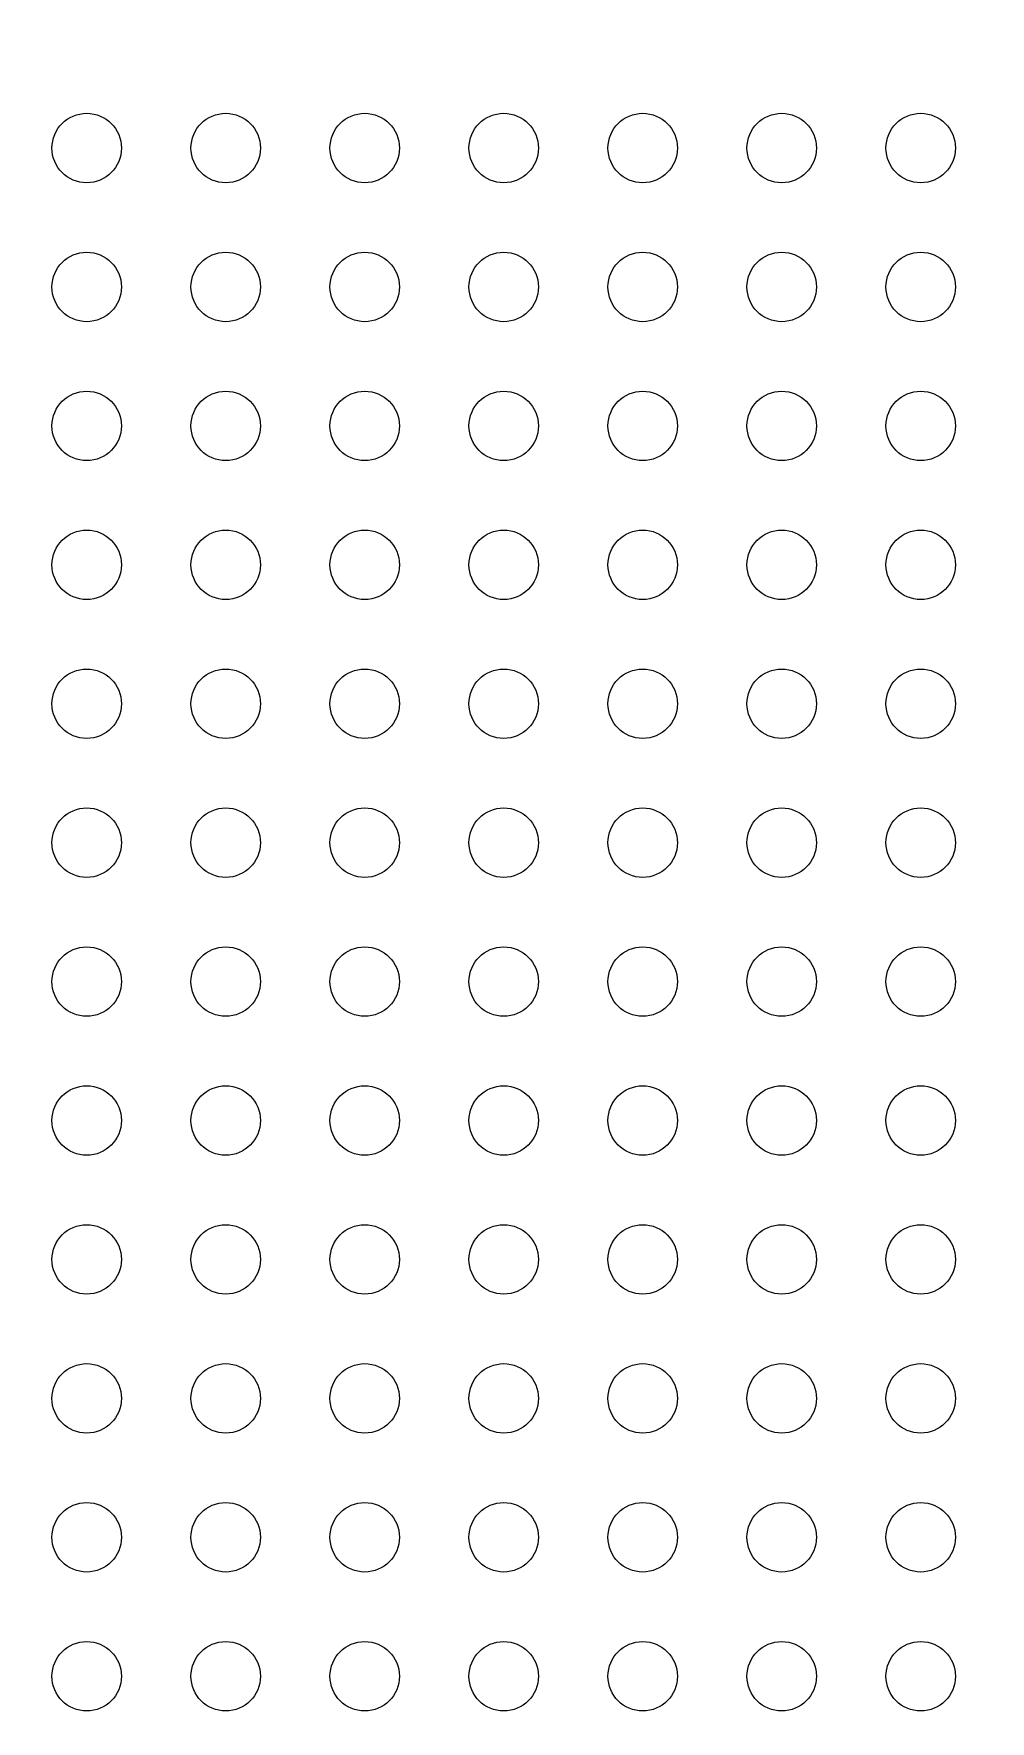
# Model space of a CAD drawing. Header units: millimetres. Extents: x -53.6 to 42.1, y -42.3 to 19.5.
# Drawn here: x -14.24 to -7.36, y -23.46 to -11.32 of the extents above; entities that cross this region are included whole.
import ezdxf

# ---------------------------------------------------------------- set-up
doc = ezdxf.new("R2010")
doc.units = ezdxf.units.MM
doc.header["$MEASUREMENT"] = 0
doc.layers.add('BG_OUTLINE', color=7, linetype='Continuous')
doc.layers.add('PIN_TOP', color=7, linetype='Continuous')

msp = doc.modelspace()

# ---------------------------------------------------------------- linework, layer by layer
at = {"layer": 'BG_OUTLINE', "color": 3, "lineweight": 9}
msp.add_open_spline([(-35.58, -42.2737), (-35.58, -42.2737), (-35.58, 2.7261), (-35.58, 2.7261), (-35.58, 2.7261), (-35.58, 2.7261), (19.4199, 2.7261), (19.4199, 2.7261), (19.4199, 2.7261), (19.4199, 2.7261), (19.4199, -42.2737), (19.4199, -42.2737), (19.4199, -42.2737), (19.4199, -42.2737), (-35.58, -42.2737), (-35.58, -42.2737)], degree=3, knots=[0, 0, 0, 0, 0.25, 0.25, 0.25, 0.25, 0.5, 0.5, 0.5, 0.5, 0.75, 0.75, 0.75, 0.75, 1, 1, 1, 1], dxfattribs=at)
at = {"layer": 'PIN_TOP', "lineweight": 9}
for points in [[(-13.6115, -12.1394), (-13.6115, -12.0013), (-13.7234, -11.8894), (-13.8614, -11.8894), (-13.8614, -11.8894), (-13.9995, -11.8894), (-14.1114, -12.0013), (-14.1114, -12.1393), (-14.1114, -12.1393), (-14.1114, -12.2774), (-13.9995, -12.3893), (-13.8615, -12.3893), (-13.8615, -12.3893), (-13.7234, -12.3893), (-13.6115, -12.2774), (-13.6115, -12.1394)], [(-12.6115, -12.1394), (-12.6115, -12.0013), (-12.7234, -11.8894), (-12.8614, -11.8894), (-12.8614, -11.8894), (-12.9995, -11.8894), (-13.1114, -12.0013), (-13.1114, -12.1393), (-13.1114, -12.1393), (-13.1114, -12.2774), (-12.9995, -12.3893), (-12.8615, -12.3893), (-12.8615, -12.3893), (-12.7234, -12.3893), (-12.6115, -12.2774), (-12.6115, -12.1394)], [(-11.6115, -12.1394), (-11.6115, -12.0013), (-11.7234, -11.8894), (-11.8614, -11.8894), (-11.8614, -11.8894), (-11.9995, -11.8894), (-12.1114, -12.0013), (-12.1114, -12.1393), (-12.1114, -12.1393), (-12.1114, -12.2774), (-11.9995, -12.3893), (-11.8615, -12.3893), (-11.8615, -12.3893), (-11.7234, -12.3893), (-11.6115, -12.2774), (-11.6115, -12.1394)], [(-10.6115, -12.1394), (-10.6115, -12.0013), (-10.7234, -11.8894), (-10.8614, -11.8894), (-10.8614, -11.8894), (-10.9995, -11.8894), (-11.1114, -12.0013), (-11.1114, -12.1393), (-11.1114, -12.1393), (-11.1114, -12.2774), (-10.9995, -12.3893), (-10.8615, -12.3893), (-10.8615, -12.3893), (-10.7234, -12.3893), (-10.6115, -12.2774), (-10.6115, -12.1394)], [(-9.6115, -12.1394), (-9.6115, -12.0013), (-9.7234, -11.8894), (-9.8614, -11.8894), (-9.8614, -11.8894), (-9.9995, -11.8894), (-10.1114, -12.0013), (-10.1114, -12.1393), (-10.1114, -12.1393), (-10.1114, -12.2774), (-9.9995, -12.3893), (-9.8615, -12.3893), (-9.8615, -12.3893), (-9.7234, -12.3893), (-9.6115, -12.2774), (-9.6115, -12.1394)], [(-8.6115, -12.1394), (-8.6115, -12.0013), (-8.7234, -11.8894), (-8.8614, -11.8894), (-8.8614, -11.8894), (-8.9995, -11.8894), (-9.1114, -12.0013), (-9.1114, -12.1393), (-9.1114, -12.1393), (-9.1114, -12.2774), (-8.9995, -12.3893), (-8.8615, -12.3893), (-8.8615, -12.3893), (-8.7234, -12.3893), (-8.6115, -12.2774), (-8.6115, -12.1394)], [(-7.6115, -12.1394), (-7.6115, -12.0013), (-7.7234, -11.8894), (-7.8614, -11.8894), (-7.8614, -11.8894), (-7.9995, -11.8894), (-8.1114, -12.0013), (-8.1114, -12.1393), (-8.1114, -12.1393), (-8.1114, -12.2774), (-7.9995, -12.3893), (-7.8615, -12.3893), (-7.8615, -12.3893), (-7.7234, -12.3893), (-7.6115, -12.2774), (-7.6115, -12.1394)], [(-13.6115, -13.1394), (-13.6115, -13.0013), (-13.7234, -12.8894), (-13.8614, -12.8894), (-13.8614, -12.8894), (-13.9995, -12.8894), (-14.1114, -13.0013), (-14.1114, -13.1393), (-14.1114, -13.1393), (-14.1114, -13.2774), (-13.9995, -13.3893), (-13.8615, -13.3893), (-13.8615, -13.3893), (-13.7234, -13.3893), (-13.6115, -13.2774), (-13.6115, -13.1394)], [(-12.6115, -13.1394), (-12.6115, -13.0013), (-12.7234, -12.8894), (-12.8614, -12.8894), (-12.8614, -12.8894), (-12.9995, -12.8894), (-13.1114, -13.0013), (-13.1114, -13.1393), (-13.1114, -13.1393), (-13.1114, -13.2774), (-12.9995, -13.3893), (-12.8615, -13.3893), (-12.8615, -13.3893), (-12.7234, -13.3893), (-12.6115, -13.2774), (-12.6115, -13.1394)], [(-11.6115, -13.1394), (-11.6115, -13.0013), (-11.7234, -12.8894), (-11.8614, -12.8894), (-11.8614, -12.8894), (-11.9995, -12.8894), (-12.1114, -13.0013), (-12.1114, -13.1393), (-12.1114, -13.1393), (-12.1114, -13.2774), (-11.9995, -13.3893), (-11.8615, -13.3893), (-11.8615, -13.3893), (-11.7234, -13.3893), (-11.6115, -13.2774), (-11.6115, -13.1394)], [(-10.6115, -13.1394), (-10.6115, -13.0013), (-10.7234, -12.8894), (-10.8614, -12.8894), (-10.8614, -12.8894), (-10.9995, -12.8894), (-11.1114, -13.0013), (-11.1114, -13.1393), (-11.1114, -13.1393), (-11.1114, -13.2774), (-10.9995, -13.3893), (-10.8615, -13.3893), (-10.8615, -13.3893), (-10.7234, -13.3893), (-10.6115, -13.2774), (-10.6115, -13.1394)], [(-9.6115, -13.1394), (-9.6115, -13.0013), (-9.7234, -12.8894), (-9.8614, -12.8894), (-9.8614, -12.8894), (-9.9995, -12.8894), (-10.1114, -13.0013), (-10.1114, -13.1393), (-10.1114, -13.1393), (-10.1114, -13.2774), (-9.9995, -13.3893), (-9.8615, -13.3893), (-9.8615, -13.3893), (-9.7234, -13.3893), (-9.6115, -13.2774), (-9.6115, -13.1394)], [(-8.6115, -13.1394), (-8.6115, -13.0013), (-8.7234, -12.8894), (-8.8614, -12.8894), (-8.8614, -12.8894), (-8.9995, -12.8894), (-9.1114, -13.0013), (-9.1114, -13.1393), (-9.1114, -13.1393), (-9.1114, -13.2774), (-8.9995, -13.3893), (-8.8615, -13.3893), (-8.8615, -13.3893), (-8.7234, -13.3893), (-8.6115, -13.2774), (-8.6115, -13.1394)], [(-7.6115, -13.1394), (-7.6115, -13.0013), (-7.7234, -12.8894), (-7.8614, -12.8894), (-7.8614, -12.8894), (-7.9995, -12.8894), (-8.1114, -13.0013), (-8.1114, -13.1393), (-8.1114, -13.1393), (-8.1114, -13.2774), (-7.9995, -13.3893), (-7.8615, -13.3893), (-7.8615, -13.3893), (-7.7234, -13.3893), (-7.6115, -13.2774), (-7.6115, -13.1394)], [(-13.6115, -14.1394), (-13.6115, -14.0013), (-13.7234, -13.8894), (-13.8614, -13.8894), (-13.8614, -13.8894), (-13.9995, -13.8894), (-14.1114, -14.0013), (-14.1114, -14.1393), (-14.1114, -14.1393), (-14.1114, -14.2774), (-13.9995, -14.3893), (-13.8615, -14.3893), (-13.8615, -14.3893), (-13.7234, -14.3893), (-13.6115, -14.2774), (-13.6115, -14.1394)], [(-12.6115, -14.1394), (-12.6115, -14.0013), (-12.7234, -13.8894), (-12.8614, -13.8894), (-12.8614, -13.8894), (-12.9995, -13.8894), (-13.1114, -14.0013), (-13.1114, -14.1393), (-13.1114, -14.1393), (-13.1114, -14.2774), (-12.9995, -14.3893), (-12.8615, -14.3893), (-12.8615, -14.3893), (-12.7234, -14.3893), (-12.6115, -14.2774), (-12.6115, -14.1394)], [(-11.6115, -14.1394), (-11.6115, -14.0013), (-11.7234, -13.8894), (-11.8614, -13.8894), (-11.8614, -13.8894), (-11.9995, -13.8894), (-12.1114, -14.0013), (-12.1114, -14.1393), (-12.1114, -14.1393), (-12.1114, -14.2774), (-11.9995, -14.3893), (-11.8615, -14.3893), (-11.8615, -14.3893), (-11.7234, -14.3893), (-11.6115, -14.2774), (-11.6115, -14.1394)], [(-10.6115, -14.1394), (-10.6115, -14.0013), (-10.7234, -13.8894), (-10.8614, -13.8894), (-10.8614, -13.8894), (-10.9995, -13.8894), (-11.1114, -14.0013), (-11.1114, -14.1393), (-11.1114, -14.1393), (-11.1114, -14.2774), (-10.9995, -14.3893), (-10.8615, -14.3893), (-10.8615, -14.3893), (-10.7234, -14.3893), (-10.6115, -14.2774), (-10.6115, -14.1394)], [(-9.6115, -14.1394), (-9.6115, -14.0013), (-9.7234, -13.8894), (-9.8614, -13.8894), (-9.8614, -13.8894), (-9.9995, -13.8894), (-10.1114, -14.0013), (-10.1114, -14.1393), (-10.1114, -14.1393), (-10.1114, -14.2774), (-9.9995, -14.3893), (-9.8615, -14.3893), (-9.8615, -14.3893), (-9.7234, -14.3893), (-9.6115, -14.2774), (-9.6115, -14.1394)], [(-8.6115, -14.1394), (-8.6115, -14.0013), (-8.7234, -13.8894), (-8.8614, -13.8894), (-8.8614, -13.8894), (-8.9995, -13.8894), (-9.1114, -14.0013), (-9.1114, -14.1393), (-9.1114, -14.1393), (-9.1114, -14.2774), (-8.9995, -14.3893), (-8.8615, -14.3893), (-8.8615, -14.3893), (-8.7234, -14.3893), (-8.6115, -14.2774), (-8.6115, -14.1394)], [(-7.6115, -14.1394), (-7.6115, -14.0013), (-7.7234, -13.8894), (-7.8614, -13.8894), (-7.8614, -13.8894), (-7.9995, -13.8894), (-8.1114, -14.0013), (-8.1114, -14.1393), (-8.1114, -14.1393), (-8.1114, -14.2774), (-7.9995, -14.3893), (-7.8615, -14.3893), (-7.8615, -14.3893), (-7.7234, -14.3893), (-7.6115, -14.2774), (-7.6115, -14.1394)], [(-13.6115, -15.1394), (-13.6115, -15.0013), (-13.7234, -14.8894), (-13.8614, -14.8894), (-13.8614, -14.8894), (-13.9995, -14.8894), (-14.1114, -15.0013), (-14.1114, -15.1393), (-14.1114, -15.1393), (-14.1114, -15.2774), (-13.9995, -15.3893), (-13.8615, -15.3893), (-13.8615, -15.3893), (-13.7234, -15.3893), (-13.6115, -15.2774), (-13.6115, -15.1394)], [(-12.6115, -15.1394), (-12.6115, -15.0013), (-12.7234, -14.8894), (-12.8614, -14.8894), (-12.8614, -14.8894), (-12.9995, -14.8894), (-13.1114, -15.0013), (-13.1114, -15.1393), (-13.1114, -15.1393), (-13.1114, -15.2774), (-12.9995, -15.3893), (-12.8615, -15.3893), (-12.8615, -15.3893), (-12.7234, -15.3893), (-12.6115, -15.2774), (-12.6115, -15.1394)], [(-11.6115, -15.1394), (-11.6115, -15.0013), (-11.7234, -14.8894), (-11.8614, -14.8894), (-11.8614, -14.8894), (-11.9995, -14.8894), (-12.1114, -15.0013), (-12.1114, -15.1393), (-12.1114, -15.1393), (-12.1114, -15.2774), (-11.9995, -15.3893), (-11.8615, -15.3893), (-11.8615, -15.3893), (-11.7234, -15.3893), (-11.6115, -15.2774), (-11.6115, -15.1394)], [(-10.6115, -15.1394), (-10.6115, -15.0013), (-10.7234, -14.8894), (-10.8614, -14.8894), (-10.8614, -14.8894), (-10.9995, -14.8894), (-11.1114, -15.0013), (-11.1114, -15.1393), (-11.1114, -15.1393), (-11.1114, -15.2774), (-10.9995, -15.3893), (-10.8615, -15.3893), (-10.8615, -15.3893), (-10.7234, -15.3893), (-10.6115, -15.2774), (-10.6115, -15.1394)], [(-9.6115, -15.1394), (-9.6115, -15.0013), (-9.7234, -14.8894), (-9.8614, -14.8894), (-9.8614, -14.8894), (-9.9995, -14.8894), (-10.1114, -15.0013), (-10.1114, -15.1393), (-10.1114, -15.1393), (-10.1114, -15.2774), (-9.9995, -15.3893), (-9.8615, -15.3893), (-9.8615, -15.3893), (-9.7234, -15.3893), (-9.6115, -15.2774), (-9.6115, -15.1394)], [(-8.6115, -15.1394), (-8.6115, -15.0013), (-8.7234, -14.8894), (-8.8614, -14.8894), (-8.8614, -14.8894), (-8.9995, -14.8894), (-9.1114, -15.0013), (-9.1114, -15.1393), (-9.1114, -15.1393), (-9.1114, -15.2774), (-8.9995, -15.3893), (-8.8615, -15.3893), (-8.8615, -15.3893), (-8.7234, -15.3893), (-8.6115, -15.2774), (-8.6115, -15.1394)], [(-7.6115, -15.1394), (-7.6115, -15.0013), (-7.7234, -14.8894), (-7.8614, -14.8894), (-7.8614, -14.8894), (-7.9995, -14.8894), (-8.1114, -15.0013), (-8.1114, -15.1393), (-8.1114, -15.1393), (-8.1114, -15.2774), (-7.9995, -15.3893), (-7.8615, -15.3893), (-7.8615, -15.3893), (-7.7234, -15.3893), (-7.6115, -15.2774), (-7.6115, -15.1394)], [(-13.6115, -16.1394), (-13.6115, -16.0013), (-13.7234, -15.8894), (-13.8614, -15.8894), (-13.8614, -15.8894), (-13.9995, -15.8894), (-14.1114, -16.0013), (-14.1114, -16.1393), (-14.1114, -16.1393), (-14.1114, -16.2774), (-13.9995, -16.3893), (-13.8615, -16.3893), (-13.8615, -16.3893), (-13.7234, -16.3893), (-13.6115, -16.2774), (-13.6115, -16.1394)], [(-12.6115, -16.1394), (-12.6115, -16.0013), (-12.7234, -15.8894), (-12.8614, -15.8894), (-12.8614, -15.8894), (-12.9995, -15.8894), (-13.1114, -16.0013), (-13.1114, -16.1393), (-13.1114, -16.1393), (-13.1114, -16.2774), (-12.9995, -16.3893), (-12.8615, -16.3893), (-12.8615, -16.3893), (-12.7234, -16.3893), (-12.6115, -16.2774), (-12.6115, -16.1394)], [(-11.6115, -16.1394), (-11.6115, -16.0013), (-11.7234, -15.8894), (-11.8614, -15.8894), (-11.8614, -15.8894), (-11.9995, -15.8894), (-12.1114, -16.0013), (-12.1114, -16.1393), (-12.1114, -16.1393), (-12.1114, -16.2774), (-11.9995, -16.3893), (-11.8615, -16.3893), (-11.8615, -16.3893), (-11.7234, -16.3893), (-11.6115, -16.2774), (-11.6115, -16.1394)], [(-10.6115, -16.1394), (-10.6115, -16.0013), (-10.7234, -15.8894), (-10.8614, -15.8894), (-10.8614, -15.8894), (-10.9995, -15.8894), (-11.1114, -16.0013), (-11.1114, -16.1393), (-11.1114, -16.1393), (-11.1114, -16.2774), (-10.9995, -16.3893), (-10.8615, -16.3893), (-10.8615, -16.3893), (-10.7234, -16.3893), (-10.6115, -16.2774), (-10.6115, -16.1394)], [(-9.6115, -16.1394), (-9.6115, -16.0013), (-9.7234, -15.8894), (-9.8614, -15.8894), (-9.8614, -15.8894), (-9.9995, -15.8894), (-10.1114, -16.0013), (-10.1114, -16.1393), (-10.1114, -16.1393), (-10.1114, -16.2774), (-9.9995, -16.3893), (-9.8615, -16.3893), (-9.8615, -16.3893), (-9.7234, -16.3893), (-9.6115, -16.2774), (-9.6115, -16.1394)], [(-8.6115, -16.1394), (-8.6115, -16.0013), (-8.7234, -15.8894), (-8.8614, -15.8894), (-8.8614, -15.8894), (-8.9995, -15.8894), (-9.1114, -16.0013), (-9.1114, -16.1393), (-9.1114, -16.1393), (-9.1114, -16.2774), (-8.9995, -16.3893), (-8.8615, -16.3893), (-8.8615, -16.3893), (-8.7234, -16.3893), (-8.6115, -16.2774), (-8.6115, -16.1394)], [(-7.6115, -16.1394), (-7.6115, -16.0013), (-7.7234, -15.8894), (-7.8614, -15.8894), (-7.8614, -15.8894), (-7.9995, -15.8894), (-8.1114, -16.0013), (-8.1114, -16.1393), (-8.1114, -16.1393), (-8.1114, -16.2774), (-7.9995, -16.3893), (-7.8615, -16.3893), (-7.8615, -16.3893), (-7.7234, -16.3893), (-7.6115, -16.2774), (-7.6115, -16.1394)], [(-13.6115, -17.1394), (-13.6115, -17.0013), (-13.7234, -16.8894), (-13.8614, -16.8894), (-13.8614, -16.8894), (-13.9995, -16.8894), (-14.1114, -17.0013), (-14.1114, -17.1393), (-14.1114, -17.1393), (-14.1114, -17.2774), (-13.9995, -17.3893), (-13.8615, -17.3893), (-13.8615, -17.3893), (-13.7234, -17.3893), (-13.6115, -17.2774), (-13.6115, -17.1394)], [(-12.6115, -17.1394), (-12.6115, -17.0013), (-12.7234, -16.8894), (-12.8614, -16.8894), (-12.8614, -16.8894), (-12.9995, -16.8894), (-13.1114, -17.0013), (-13.1114, -17.1393), (-13.1114, -17.1393), (-13.1114, -17.2774), (-12.9995, -17.3893), (-12.8615, -17.3893), (-12.8615, -17.3893), (-12.7234, -17.3893), (-12.6115, -17.2774), (-12.6115, -17.1394)], [(-11.6115, -17.1394), (-11.6115, -17.0013), (-11.7234, -16.8894), (-11.8614, -16.8894), (-11.8614, -16.8894), (-11.9995, -16.8894), (-12.1114, -17.0013), (-12.1114, -17.1393), (-12.1114, -17.1393), (-12.1114, -17.2774), (-11.9995, -17.3893), (-11.8615, -17.3893), (-11.8615, -17.3893), (-11.7234, -17.3893), (-11.6115, -17.2774), (-11.6115, -17.1394)], [(-10.6115, -17.1394), (-10.6115, -17.0013), (-10.7234, -16.8894), (-10.8614, -16.8894), (-10.8614, -16.8894), (-10.9995, -16.8894), (-11.1114, -17.0013), (-11.1114, -17.1393), (-11.1114, -17.1393), (-11.1114, -17.2774), (-10.9995, -17.3893), (-10.8615, -17.3893), (-10.8615, -17.3893), (-10.7234, -17.3893), (-10.6115, -17.2774), (-10.6115, -17.1394)], [(-9.6115, -17.1394), (-9.6115, -17.0013), (-9.7234, -16.8894), (-9.8614, -16.8894), (-9.8614, -16.8894), (-9.9995, -16.8894), (-10.1114, -17.0013), (-10.1114, -17.1393), (-10.1114, -17.1393), (-10.1114, -17.2774), (-9.9995, -17.3893), (-9.8615, -17.3893), (-9.8615, -17.3893), (-9.7234, -17.3893), (-9.6115, -17.2774), (-9.6115, -17.1394)], [(-8.6115, -17.1394), (-8.6115, -17.0013), (-8.7234, -16.8894), (-8.8614, -16.8894), (-8.8614, -16.8894), (-8.9995, -16.8894), (-9.1114, -17.0013), (-9.1114, -17.1393), (-9.1114, -17.1393), (-9.1114, -17.2774), (-8.9995, -17.3893), (-8.8615, -17.3893), (-8.8615, -17.3893), (-8.7234, -17.3893), (-8.6115, -17.2774), (-8.6115, -17.1394)], [(-7.6115, -17.1394), (-7.6115, -17.0013), (-7.7234, -16.8894), (-7.8614, -16.8894), (-7.8614, -16.8894), (-7.9995, -16.8894), (-8.1114, -17.0013), (-8.1114, -17.1393), (-8.1114, -17.1393), (-8.1114, -17.2774), (-7.9995, -17.3893), (-7.8615, -17.3893), (-7.8615, -17.3893), (-7.7234, -17.3893), (-7.6115, -17.2774), (-7.6115, -17.1394)], [(-13.6115, -18.1394), (-13.6115, -18.0013), (-13.7234, -17.8894), (-13.8614, -17.8894), (-13.8614, -17.8894), (-13.9995, -17.8894), (-14.1114, -18.0013), (-14.1114, -18.1393), (-14.1114, -18.1393), (-14.1114, -18.2774), (-13.9995, -18.3893), (-13.8615, -18.3893), (-13.8615, -18.3893), (-13.7234, -18.3893), (-13.6115, -18.2774), (-13.6115, -18.1394)], [(-12.6115, -18.1394), (-12.6115, -18.0013), (-12.7234, -17.8894), (-12.8614, -17.8894), (-12.8614, -17.8894), (-12.9995, -17.8894), (-13.1114, -18.0013), (-13.1114, -18.1393), (-13.1114, -18.1393), (-13.1114, -18.2774), (-12.9995, -18.3893), (-12.8615, -18.3893), (-12.8615, -18.3893), (-12.7234, -18.3893), (-12.6115, -18.2774), (-12.6115, -18.1394)], [(-11.6115, -18.1394), (-11.6115, -18.0013), (-11.7234, -17.8894), (-11.8614, -17.8894), (-11.8614, -17.8894), (-11.9995, -17.8894), (-12.1114, -18.0013), (-12.1114, -18.1393), (-12.1114, -18.1393), (-12.1114, -18.2774), (-11.9995, -18.3893), (-11.8615, -18.3893), (-11.8615, -18.3893), (-11.7234, -18.3893), (-11.6115, -18.2774), (-11.6115, -18.1394)], [(-10.6115, -18.1394), (-10.6115, -18.0013), (-10.7234, -17.8894), (-10.8614, -17.8894), (-10.8614, -17.8894), (-10.9995, -17.8894), (-11.1114, -18.0013), (-11.1114, -18.1393), (-11.1114, -18.1393), (-11.1114, -18.2774), (-10.9995, -18.3893), (-10.8615, -18.3893), (-10.8615, -18.3893), (-10.7234, -18.3893), (-10.6115, -18.2774), (-10.6115, -18.1394)], [(-9.6115, -18.1394), (-9.6115, -18.0013), (-9.7234, -17.8894), (-9.8614, -17.8894), (-9.8614, -17.8894), (-9.9995, -17.8894), (-10.1114, -18.0013), (-10.1114, -18.1393), (-10.1114, -18.1393), (-10.1114, -18.2774), (-9.9995, -18.3893), (-9.8615, -18.3893), (-9.8615, -18.3893), (-9.7234, -18.3893), (-9.6115, -18.2774), (-9.6115, -18.1394)], [(-8.6115, -18.1394), (-8.6115, -18.0013), (-8.7234, -17.8894), (-8.8614, -17.8894), (-8.8614, -17.8894), (-8.9995, -17.8894), (-9.1114, -18.0013), (-9.1114, -18.1393), (-9.1114, -18.1393), (-9.1114, -18.2774), (-8.9995, -18.3893), (-8.8615, -18.3893), (-8.8615, -18.3893), (-8.7234, -18.3893), (-8.6115, -18.2774), (-8.6115, -18.1394)], [(-7.6115, -18.1394), (-7.6115, -18.0013), (-7.7234, -17.8894), (-7.8614, -17.8894), (-7.8614, -17.8894), (-7.9995, -17.8894), (-8.1114, -18.0013), (-8.1114, -18.1393), (-8.1114, -18.1393), (-8.1114, -18.2774), (-7.9995, -18.3893), (-7.8615, -18.3893), (-7.8615, -18.3893), (-7.7234, -18.3893), (-7.6115, -18.2774), (-7.6115, -18.1394)], [(-13.6115, -19.1394), (-13.6115, -19.0013), (-13.7234, -18.8894), (-13.8614, -18.8894), (-13.8614, -18.8894), (-13.9995, -18.8894), (-14.1114, -19.0013), (-14.1114, -19.1393), (-14.1114, -19.1393), (-14.1114, -19.2774), (-13.9995, -19.3893), (-13.8615, -19.3893), (-13.8615, -19.3893), (-13.7234, -19.3893), (-13.6115, -19.2774), (-13.6115, -19.1394)], [(-12.6115, -19.1394), (-12.6115, -19.0013), (-12.7234, -18.8894), (-12.8614, -18.8894), (-12.8614, -18.8894), (-12.9995, -18.8894), (-13.1114, -19.0013), (-13.1114, -19.1393), (-13.1114, -19.1393), (-13.1114, -19.2774), (-12.9995, -19.3893), (-12.8615, -19.3893), (-12.8615, -19.3893), (-12.7234, -19.3893), (-12.6115, -19.2774), (-12.6115, -19.1394)], [(-11.6115, -19.1394), (-11.6115, -19.0013), (-11.7234, -18.8894), (-11.8614, -18.8894), (-11.8614, -18.8894), (-11.9995, -18.8894), (-12.1114, -19.0013), (-12.1114, -19.1393), (-12.1114, -19.1393), (-12.1114, -19.2774), (-11.9995, -19.3893), (-11.8615, -19.3893), (-11.8615, -19.3893), (-11.7234, -19.3893), (-11.6115, -19.2774), (-11.6115, -19.1394)], [(-10.6115, -19.1394), (-10.6115, -19.0013), (-10.7234, -18.8894), (-10.8614, -18.8894), (-10.8614, -18.8894), (-10.9995, -18.8894), (-11.1114, -19.0013), (-11.1114, -19.1393), (-11.1114, -19.1393), (-11.1114, -19.2774), (-10.9995, -19.3893), (-10.8615, -19.3893), (-10.8615, -19.3893), (-10.7234, -19.3893), (-10.6115, -19.2774), (-10.6115, -19.1394)], [(-9.6115, -19.1394), (-9.6115, -19.0013), (-9.7234, -18.8894), (-9.8614, -18.8894), (-9.8614, -18.8894), (-9.9995, -18.8894), (-10.1114, -19.0013), (-10.1114, -19.1393), (-10.1114, -19.1393), (-10.1114, -19.2774), (-9.9995, -19.3893), (-9.8615, -19.3893), (-9.8615, -19.3893), (-9.7234, -19.3893), (-9.6115, -19.2774), (-9.6115, -19.1394)], [(-8.6115, -19.1394), (-8.6115, -19.0013), (-8.7234, -18.8894), (-8.8614, -18.8894), (-8.8614, -18.8894), (-8.9995, -18.8894), (-9.1114, -19.0013), (-9.1114, -19.1393), (-9.1114, -19.1393), (-9.1114, -19.2774), (-8.9995, -19.3893), (-8.8615, -19.3893), (-8.8615, -19.3893), (-8.7234, -19.3893), (-8.6115, -19.2774), (-8.6115, -19.1394)], [(-7.6115, -19.1394), (-7.6115, -19.0013), (-7.7234, -18.8894), (-7.8614, -18.8894), (-7.8614, -18.8894), (-7.9995, -18.8894), (-8.1114, -19.0013), (-8.1114, -19.1393), (-8.1114, -19.1393), (-8.1114, -19.2774), (-7.9995, -19.3893), (-7.8615, -19.3893), (-7.8615, -19.3893), (-7.7234, -19.3893), (-7.6115, -19.2774), (-7.6115, -19.1394)], [(-13.6115, -20.1394), (-13.6115, -20.0013), (-13.7234, -19.8894), (-13.8614, -19.8894), (-13.8614, -19.8894), (-13.9995, -19.8894), (-14.1114, -20.0013), (-14.1114, -20.1393), (-14.1114, -20.1393), (-14.1114, -20.2774), (-13.9995, -20.3893), (-13.8615, -20.3893), (-13.8615, -20.3893), (-13.7234, -20.3893), (-13.6115, -20.2774), (-13.6115, -20.1394)], [(-12.6115, -20.1394), (-12.6115, -20.0013), (-12.7234, -19.8894), (-12.8614, -19.8894), (-12.8614, -19.8894), (-12.9995, -19.8894), (-13.1114, -20.0013), (-13.1114, -20.1393), (-13.1114, -20.1393), (-13.1114, -20.2774), (-12.9995, -20.3893), (-12.8615, -20.3893), (-12.8615, -20.3893), (-12.7234, -20.3893), (-12.6115, -20.2774), (-12.6115, -20.1394)], [(-11.6115, -20.1394), (-11.6115, -20.0013), (-11.7234, -19.8894), (-11.8614, -19.8894), (-11.8614, -19.8894), (-11.9995, -19.8894), (-12.1114, -20.0013), (-12.1114, -20.1393), (-12.1114, -20.1393), (-12.1114, -20.2774), (-11.9995, -20.3893), (-11.8615, -20.3893), (-11.8615, -20.3893), (-11.7234, -20.3893), (-11.6115, -20.2774), (-11.6115, -20.1394)], [(-10.6115, -20.1394), (-10.6115, -20.0013), (-10.7234, -19.8894), (-10.8614, -19.8894), (-10.8614, -19.8894), (-10.9995, -19.8894), (-11.1114, -20.0013), (-11.1114, -20.1393), (-11.1114, -20.1393), (-11.1114, -20.2774), (-10.9995, -20.3893), (-10.8615, -20.3893), (-10.8615, -20.3893), (-10.7234, -20.3893), (-10.6115, -20.2774), (-10.6115, -20.1394)], [(-9.6115, -20.1394), (-9.6115, -20.0013), (-9.7234, -19.8894), (-9.8614, -19.8894), (-9.8614, -19.8894), (-9.9995, -19.8894), (-10.1114, -20.0013), (-10.1114, -20.1393), (-10.1114, -20.1393), (-10.1114, -20.2774), (-9.9995, -20.3893), (-9.8615, -20.3893), (-9.8615, -20.3893), (-9.7234, -20.3893), (-9.6115, -20.2774), (-9.6115, -20.1394)], [(-8.6115, -20.1394), (-8.6115, -20.0013), (-8.7234, -19.8894), (-8.8614, -19.8894), (-8.8614, -19.8894), (-8.9995, -19.8894), (-9.1114, -20.0013), (-9.1114, -20.1393), (-9.1114, -20.1393), (-9.1114, -20.2774), (-8.9995, -20.3893), (-8.8615, -20.3893), (-8.8615, -20.3893), (-8.7234, -20.3893), (-8.6115, -20.2774), (-8.6115, -20.1394)], [(-7.6115, -20.1394), (-7.6115, -20.0013), (-7.7234, -19.8894), (-7.8614, -19.8894), (-7.8614, -19.8894), (-7.9995, -19.8894), (-8.1114, -20.0013), (-8.1114, -20.1393), (-8.1114, -20.1393), (-8.1114, -20.2774), (-7.9995, -20.3893), (-7.8615, -20.3893), (-7.8615, -20.3893), (-7.7234, -20.3893), (-7.6115, -20.2774), (-7.6115, -20.1394)], [(-13.6115, -21.1394), (-13.6115, -21.0013), (-13.7234, -20.8894), (-13.8614, -20.8894), (-13.8614, -20.8894), (-13.9995, -20.8894), (-14.1114, -21.0013), (-14.1114, -21.1393), (-14.1114, -21.1393), (-14.1114, -21.2774), (-13.9995, -21.3893), (-13.8615, -21.3893), (-13.8615, -21.3893), (-13.7234, -21.3893), (-13.6115, -21.2774), (-13.6115, -21.1394)], [(-12.6115, -21.1394), (-12.6115, -21.0013), (-12.7234, -20.8894), (-12.8614, -20.8894), (-12.8614, -20.8894), (-12.9995, -20.8894), (-13.1114, -21.0013), (-13.1114, -21.1393), (-13.1114, -21.1393), (-13.1114, -21.2774), (-12.9995, -21.3893), (-12.8615, -21.3893), (-12.8615, -21.3893), (-12.7234, -21.3893), (-12.6115, -21.2774), (-12.6115, -21.1394)], [(-11.6115, -21.1394), (-11.6115, -21.0013), (-11.7234, -20.8894), (-11.8614, -20.8894), (-11.8614, -20.8894), (-11.9995, -20.8894), (-12.1114, -21.0013), (-12.1114, -21.1393), (-12.1114, -21.1393), (-12.1114, -21.2774), (-11.9995, -21.3893), (-11.8615, -21.3893), (-11.8615, -21.3893), (-11.7234, -21.3893), (-11.6115, -21.2774), (-11.6115, -21.1394)], [(-10.6115, -21.1394), (-10.6115, -21.0013), (-10.7234, -20.8894), (-10.8614, -20.8894), (-10.8614, -20.8894), (-10.9995, -20.8894), (-11.1114, -21.0013), (-11.1114, -21.1393), (-11.1114, -21.1393), (-11.1114, -21.2774), (-10.9995, -21.3893), (-10.8615, -21.3893), (-10.8615, -21.3893), (-10.7234, -21.3893), (-10.6115, -21.2774), (-10.6115, -21.1394)], [(-9.6115, -21.1394), (-9.6115, -21.0013), (-9.7234, -20.8894), (-9.8614, -20.8894), (-9.8614, -20.8894), (-9.9995, -20.8894), (-10.1114, -21.0013), (-10.1114, -21.1393), (-10.1114, -21.1393), (-10.1114, -21.2774), (-9.9995, -21.3893), (-9.8615, -21.3893), (-9.8615, -21.3893), (-9.7234, -21.3893), (-9.6115, -21.2774), (-9.6115, -21.1394)], [(-8.6115, -21.1394), (-8.6115, -21.0013), (-8.7234, -20.8894), (-8.8614, -20.8894), (-8.8614, -20.8894), (-8.9995, -20.8894), (-9.1114, -21.0013), (-9.1114, -21.1393), (-9.1114, -21.1393), (-9.1114, -21.2774), (-8.9995, -21.3893), (-8.8615, -21.3893), (-8.8615, -21.3893), (-8.7234, -21.3893), (-8.6115, -21.2774), (-8.6115, -21.1394)], [(-7.6115, -21.1394), (-7.6115, -21.0013), (-7.7234, -20.8894), (-7.8614, -20.8894), (-7.8614, -20.8894), (-7.9995, -20.8894), (-8.1114, -21.0013), (-8.1114, -21.1393), (-8.1114, -21.1393), (-8.1114, -21.2774), (-7.9995, -21.3893), (-7.8615, -21.3893), (-7.8615, -21.3893), (-7.7234, -21.3893), (-7.6115, -21.2774), (-7.6115, -21.1394)], [(-13.6115, -22.1394), (-13.6115, -22.0013), (-13.7234, -21.8894), (-13.8614, -21.8894), (-13.8614, -21.8894), (-13.9995, -21.8894), (-14.1114, -22.0013), (-14.1114, -22.1393), (-14.1114, -22.1393), (-14.1114, -22.2774), (-13.9995, -22.3893), (-13.8615, -22.3893), (-13.8615, -22.3893), (-13.7234, -22.3893), (-13.6115, -22.2774), (-13.6115, -22.1394)], [(-12.6115, -22.1394), (-12.6115, -22.0013), (-12.7234, -21.8894), (-12.8614, -21.8894), (-12.8614, -21.8894), (-12.9995, -21.8894), (-13.1114, -22.0013), (-13.1114, -22.1393), (-13.1114, -22.1393), (-13.1114, -22.2774), (-12.9995, -22.3893), (-12.8615, -22.3893), (-12.8615, -22.3893), (-12.7234, -22.3893), (-12.6115, -22.2774), (-12.6115, -22.1394)], [(-11.6115, -22.1394), (-11.6115, -22.0013), (-11.7234, -21.8894), (-11.8614, -21.8894), (-11.8614, -21.8894), (-11.9995, -21.8894), (-12.1114, -22.0013), (-12.1114, -22.1393), (-12.1114, -22.1393), (-12.1114, -22.2774), (-11.9995, -22.3893), (-11.8615, -22.3893), (-11.8615, -22.3893), (-11.7234, -22.3893), (-11.6115, -22.2774), (-11.6115, -22.1394)], [(-10.6115, -22.1394), (-10.6115, -22.0013), (-10.7234, -21.8894), (-10.8614, -21.8894), (-10.8614, -21.8894), (-10.9995, -21.8894), (-11.1114, -22.0013), (-11.1114, -22.1393), (-11.1114, -22.1393), (-11.1114, -22.2774), (-10.9995, -22.3893), (-10.8615, -22.3893), (-10.8615, -22.3893), (-10.7234, -22.3893), (-10.6115, -22.2774), (-10.6115, -22.1394)], [(-9.6115, -22.1394), (-9.6115, -22.0013), (-9.7234, -21.8894), (-9.8614, -21.8894), (-9.8614, -21.8894), (-9.9995, -21.8894), (-10.1114, -22.0013), (-10.1114, -22.1393), (-10.1114, -22.1393), (-10.1114, -22.2774), (-9.9995, -22.3893), (-9.8615, -22.3893), (-9.8615, -22.3893), (-9.7234, -22.3893), (-9.6115, -22.2774), (-9.6115, -22.1394)], [(-8.6115, -22.1394), (-8.6115, -22.0013), (-8.7234, -21.8894), (-8.8614, -21.8894), (-8.8614, -21.8894), (-8.9995, -21.8894), (-9.1114, -22.0013), (-9.1114, -22.1393), (-9.1114, -22.1393), (-9.1114, -22.2774), (-8.9995, -22.3893), (-8.8615, -22.3893), (-8.8615, -22.3893), (-8.7234, -22.3893), (-8.6115, -22.2774), (-8.6115, -22.1394)], [(-7.6115, -22.1394), (-7.6115, -22.0013), (-7.7234, -21.8894), (-7.8614, -21.8894), (-7.8614, -21.8894), (-7.9995, -21.8894), (-8.1114, -22.0013), (-8.1114, -22.1393), (-8.1114, -22.1393), (-8.1114, -22.2774), (-7.9995, -22.3893), (-7.8615, -22.3893), (-7.8615, -22.3893), (-7.7234, -22.3893), (-7.6115, -22.2774), (-7.6115, -22.1394)], [(-13.6115, -23.1396), (-13.6115, -23.0015), (-13.7234, -22.8896), (-13.8614, -22.8896), (-13.8614, -22.8896), (-13.9995, -22.8896), (-14.1114, -23.0015), (-14.1114, -23.1395), (-14.1114, -23.1395), (-14.1114, -23.2776), (-13.9995, -23.3895), (-13.8615, -23.3895), (-13.8615, -23.3895), (-13.7234, -23.3895), (-13.6115, -23.2776), (-13.6115, -23.1396)], [(-12.6115, -23.1396), (-12.6115, -23.0015), (-12.7234, -22.8896), (-12.8614, -22.8896), (-12.8614, -22.8896), (-12.9995, -22.8896), (-13.1114, -23.0015), (-13.1114, -23.1395), (-13.1114, -23.1395), (-13.1114, -23.2776), (-12.9995, -23.3895), (-12.8615, -23.3895), (-12.8615, -23.3895), (-12.7234, -23.3895), (-12.6115, -23.2776), (-12.6115, -23.1396)], [(-11.6115, -23.1396), (-11.6115, -23.0015), (-11.7234, -22.8896), (-11.8614, -22.8896), (-11.8614, -22.8896), (-11.9995, -22.8896), (-12.1114, -23.0015), (-12.1114, -23.1395), (-12.1114, -23.1395), (-12.1114, -23.2776), (-11.9995, -23.3895), (-11.8615, -23.3895), (-11.8615, -23.3895), (-11.7234, -23.3895), (-11.6115, -23.2776), (-11.6115, -23.1396)], [(-10.6115, -23.1396), (-10.6115, -23.0015), (-10.7234, -22.8896), (-10.8614, -22.8896), (-10.8614, -22.8896), (-10.9995, -22.8896), (-11.1114, -23.0015), (-11.1114, -23.1395), (-11.1114, -23.1395), (-11.1114, -23.2776), (-10.9995, -23.3895), (-10.8615, -23.3895), (-10.8615, -23.3895), (-10.7234, -23.3895), (-10.6115, -23.2776), (-10.6115, -23.1396)], [(-9.6115, -23.1396), (-9.6115, -23.0015), (-9.7234, -22.8896), (-9.8614, -22.8896), (-9.8614, -22.8896), (-9.9995, -22.8896), (-10.1114, -23.0015), (-10.1114, -23.1395), (-10.1114, -23.1395), (-10.1114, -23.2776), (-9.9995, -23.3895), (-9.8615, -23.3895), (-9.8615, -23.3895), (-9.7234, -23.3895), (-9.6115, -23.2776), (-9.6115, -23.1396)], [(-8.6115, -23.1396), (-8.6115, -23.0015), (-8.7234, -22.8896), (-8.8614, -22.8896), (-8.8614, -22.8896), (-8.9995, -22.8896), (-9.1114, -23.0015), (-9.1114, -23.1395), (-9.1114, -23.1395), (-9.1114, -23.2776), (-8.9995, -23.3895), (-8.8615, -23.3895), (-8.8615, -23.3895), (-8.7234, -23.3895), (-8.6115, -23.2776), (-8.6115, -23.1396)], [(-7.6115, -23.1396), (-7.6115, -23.0015), (-7.7234, -22.8896), (-7.8614, -22.8896), (-7.8614, -22.8896), (-7.9995, -22.8896), (-8.1114, -23.0015), (-8.1114, -23.1395), (-8.1114, -23.1395), (-8.1114, -23.2776), (-7.9995, -23.3895), (-7.8615, -23.3895), (-7.8615, -23.3895), (-7.7234, -23.3895), (-7.6115, -23.2776), (-7.6115, -23.1396)]]:
    msp.add_open_spline(points, degree=3, knots=[0, 0, 0, 0, 0.25, 0.25, 0.25, 0.25, 0.5, 0.5, 0.5, 0.5, 0.75, 0.75, 0.75, 0.75, 1, 1, 1, 1], dxfattribs=at)

doc.saveas('drawing.dxf')
